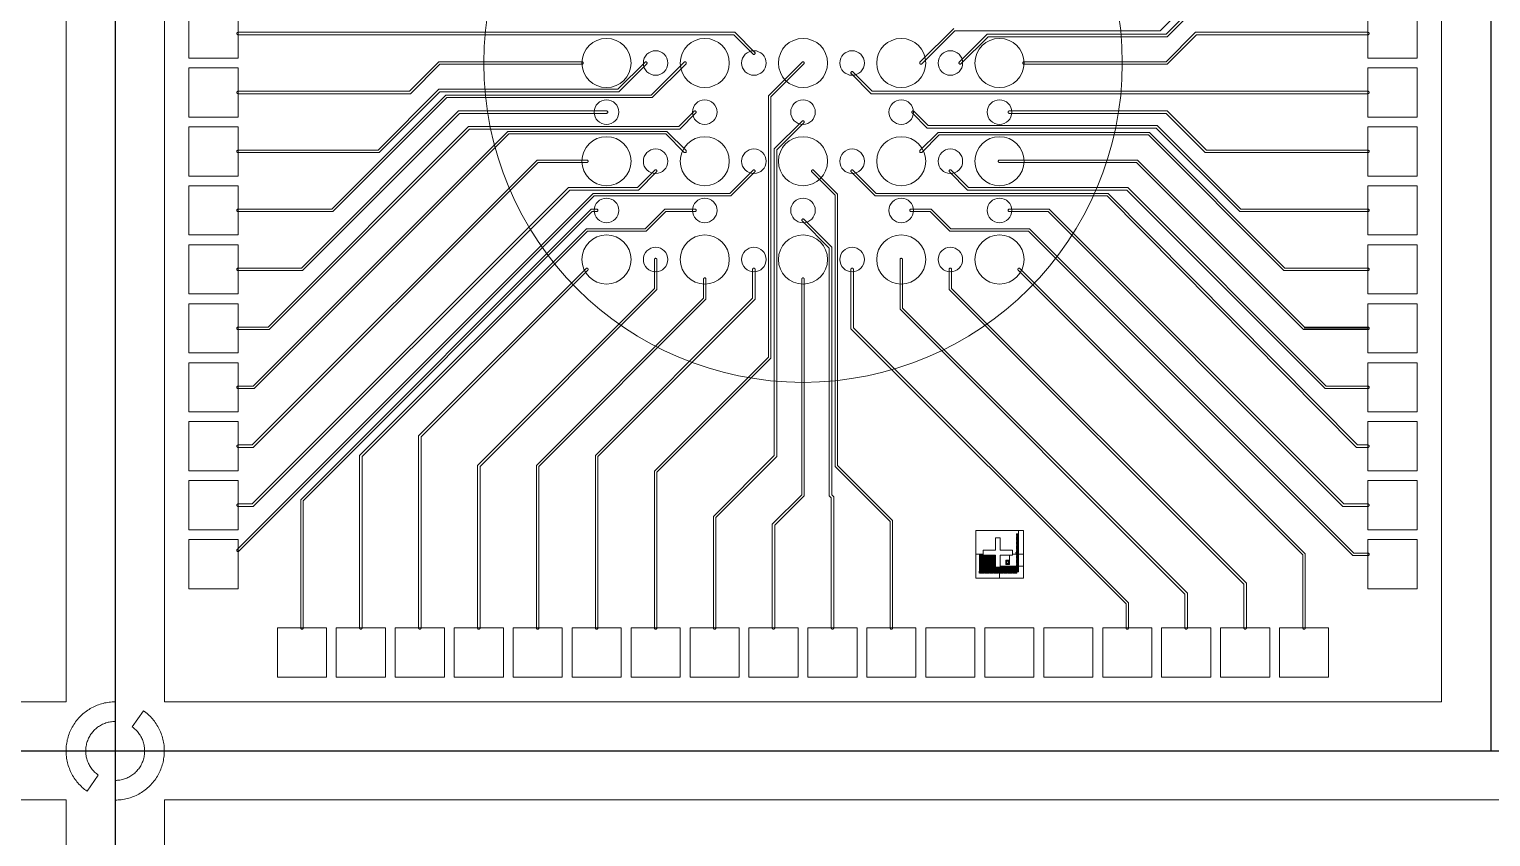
# Model space of a CAD drawing. Extents: x -17000 to 83000, y -71302 to 39000.
# Drawn here: x 43125 to 58000, y 10125 to 18344 of the extents above; entities that cross this region are included whole.
import ezdxf

# ---------------------------------------------------------------- set-up
doc = ezdxf.new("R2010")
doc.units = 0
doc.layers.get('0').update_dxf_attribs({"lineweight": 25, "true_color": 0xffffff})
for name, color, linetype, lineweight, true_color in [('Alighners', 3, 'Continuous', 5, 0x00ff00), ('Boundaries', 6, 'Continuous', 5, 0xff00ff), ('Central Electrodes', 5, 'Continuous', 5, 0x0000ff), ('Connectors', 4, 'Continuous', 5, 0x00ffff), ('Dicing', 1, 'Continuous', 25, 0xff0000)]:
    doc.layers.add(name, color=color, linetype=linetype, lineweight=lineweight, true_color=true_color)

# ---------------------------------------------------------------- blocks, each defined once
blk = doc.blocks.new('BIG_photolith_alignment1')
at = {"layer": 'Alighners'}
for points in [[(-225, -17.5), (-225, 225), (210, 225), (210, 190), (190, 190), (190, 185), (210, 185), (210, 180.5), (190, 180.5), (190, 175.5), (210, 175.5), (210, 171), (190, 171), (190, 166), (210, 166), (210, 161.5), (190, 161.5), (190, 156.5), (210, 156.5), (210, 152), (190, 152), (190, 147), (210, 147), (210, 142.5), (190, 142.5), (190, 137.5), (210, 137.5), (210, 133), (190, 133), (190, 128), (210, 128), (210, 123.5), (190, 123.5), (190, 118.5), (210, 118.5), (210, 114), (190, 114), (190, 109), (210, 109), (210, 104.5), (190, 104.5), (190, 99.5), (210, 99.5), (210, 95), (190, 95), (190, 90), (210, 90), (210, 85.5), (190, 85.5), (190, 80.5), (210, 80.5), (210, 76), (190, 76), (190, 71), (210, 71), (210, 66.5), (190, 66.5), (190, 61.5), (210, 61.5), (210, 57), (190, 57), (190, 52), (210, 52), (210, 47.5), (190, 47.5), (190, 42.5), (210, 42.5), (210, 38), (190, 38), (190, 33), (210, 33), (210, 28.5), (190, 28.5), (190, 23.5), (210, 23.5), (210, 19), (190, 19), (190, 14), (210, 14), (210, 9.5), (190, 9.5), (190, 4.5), (210, 4.5), (210, 0), (185, 0), (185, -5), (210, -5), (210, -9.5), (190, -9.5), (190, -14.5), (210, -14.5), (210, 225), (260, 225), (260, -17.5), (150, -17.5), (150, 25), (25, 25), (25, 150), (-25, 150), (-25, 25), (-150, 25), (-150, -17.5)], [(-225, -260), (-225, -17.5), (-185, -17.5), (-185, -190), (-190, -190), (-190, -210), (-185, -210), (-185, -17.5), (-175.5, -17.5), (-175.5, -190), (-180.5, -190), (-180.5, -210), (-175.5, -210), (-175.5, -17.5), (-166, -17.5), (-166, -190), (-171, -190), (-171, -210), (-166, -210), (-166, -17.5), (-156.5, -17.5), (-156.5, -190), (-161.5, -190), (-161.5, -210), (-156.5, -210), (-156.5, -17.5), (-150, -17.5), (-150, -25), (-147, -25), (-147, -190), (-152, -190), (-152, -210), (-147, -210), (-147, -25), (-137.5, -25), (-137.5, -190), (-142.5, -190), (-142.5, -210), (-137.5, -210), (-137.5, -25), (-128, -25), (-128, -190), (-133, -190), (-133, -210), (-128, -210), (-128, -25), (-118.5, -25), (-118.5, -190), (-123.5, -190), (-123.5, -210), (-118.5, -210), (-118.5, -25), (-109, -25), (-109, -190), (-114, -190), (-114, -210), (-109, -210), (-109, -25), (-99.5, -25), (-99.5, -190), (-104.5, -190), (-104.5, -210), (-99.5, -210), (-99.5, -25), (-90, -25), (-90, -190), (-95, -190), (-95, -210), (-90, -210), (-90, -25), (-80.5, -25), (-80.5, -190), (-85.5, -190), (-85.5, -210), (-80.5, -210), (-80.5, -25), (-71, -25), (-71, -190), (-76, -190), (-76, -210), (-71, -210), (-71, -25), (-61.5, -25), (-61.5, -190), (-66.5, -190), (-66.5, -210), (-61.5, -210), (-61.5, -25), (-52, -25), (-52, -190), (-57, -190), (-57, -210), (-52, -210), (-52, -25), (-42.5, -25), (-42.5, -190), (-47.5, -190), (-47.5, -210), (-42.5, -210), (-42.5, -25), (-33, -25), (-33, -190), (-38, -190), (-38, -210), (-33, -210), (-33, -25), (-25, -25), (-25, -150), (-23.5, -150), (-23.5, -190), (-28.5, -190), (-28.5, -210), (-23.5, -210), (-23.5, -150), (-14, -150), (-14, -190), (-19, -190), (-19, -210), (-14, -210), (-14, -150), (-4.5, -150), (-4.5, -190), (-9.5, -190), (-9.5, -210), (-4.5, -210), (-4.5, -150), (5, -150), (5, -185), (0, -185), (0, -210), (5, -210), (5, -150), (14.5, -150), (14.5, -190), (9.5, -190), (9.5, -210), (14.5, -210), (14.5, -150), (17.5, -150), (17.5, -260)], [(17.5, -260), (17.5, -150), (24, -150), (24, -190), (19, -190), (19, -210), (24, -210), (24, -150), (25, -150), (25, -138.75), (33.5, -138.75), (33.5, -190), (28.5, -190), (28.5, -210), (33.5, -210), (33.5, -138.75), (43, -138.75), (43, -190), (38, -190), (38, -210), (43, -210), (43, -138.75), (52.5, -138.75), (52.5, -190), (47.5, -190), (47.5, -210), (52.5, -210), (52.5, -138.75), (62, -138.75), (62, -190), (57, -190), (57, -210), (62, -210), (62, -138.75), (71.5, -138.75), (71.5, -190), (66.5, -190), (66.5, -210), (71.5, -210), (71.5, -138.75), (81, -138.75), (81, -190), (76, -190), (76, -210), (81, -210), (81, -138.75), (90.5, -138.75), (90.5, -190), (85.5, -190), (85.5, -210), (90.5, -210), (90.5, -138.75), (100, -138.75), (100, -190), (95, -190), (95, -210), (100, -210), (100, -138.75), (109.5, -138.75), (109.5, -190), (104.5, -190), (104.5, -210), (109.5, -210), (109.5, -138.75), (119, -138.75), (119, -190), (114, -190), (114, -210), (119, -210), (119, -138.75), (128.5, -138.75), (128.5, -190), (123.5, -190), (123.5, -210), (128.5, -210), (128.5, -138.75), (138, -138.75), (138, -190), (133, -190), (133, -210), (138, -210), (138, -138.75), (147.5, -138.75), (147.5, -190), (142.5, -190), (142.5, -210), (147.5, -210), (147.5, -138.75), (157, -138.75), (157, -190), (152, -190), (152, -210), (157, -210), (157, -138.75), (166.5, -138.75), (166.5, -190), (161.5, -190), (161.5, -210), (166.5, -210), (166.5, -138.75), (176, -138.75), (176, -190), (171, -190), (171, -210), (176, -210), (176, -138.75), (185.5, -138.75), (185.5, -190), (180.5, -190), (180.5, -210), (185.5, -210), (185.5, -138.75), (210, -138.75), (210, -142.5), (190, -142.5), (190, -147.5), (210, -147.5), (210, -152), (190, -152), (190, -157), (210, -157), (210, -161.5), (190, -161.5), (190, -166.5), (210, -166.5), (210, -171), (190, -171), (190, -176), (210, -176), (210, -180.5), (190, -180.5), (190, -185.5), (210, -185.5), (210, -190), (190, -190), (190, -210), (195, -210), (195, -195), (210, -195), (210, -138.75), (260, -138.75), (260, -260)], [(25, -138.75), (25, -25), (117.5, -25), (117.5, -77.5), (82.5, -77.5), (82.5, -122.5), (117.5, -122.5), (117.5, -25), (150, -25), (150, -17.5), (210, -17.5), (210, -19), (190, -19), (190, -24), (210, -24), (210, -28.5), (190, -28.5), (190, -33.5), (210, -33.5), (210, -38), (190, -38), (190, -43), (210, -43), (210, -47.5), (190, -47.5), (190, -52.5), (210, -52.5), (210, -57), (190, -57), (190, -62), (210, -62), (210, -66.5), (190, -66.5), (190, -71.5), (210, -71.5), (210, -76), (190, -76), (190, -81), (210, -81), (210, -85.5), (190, -85.5), (190, -90.5), (210, -90.5), (210, -95), (190, -95), (190, -100), (210, -100), (210, -104.5), (190, -104.5), (190, -109.5), (210, -109.5), (210, -114), (190, -114), (190, -119), (210, -119), (210, -123.5), (190, -123.5), (190, -128.5), (210, -128.5), (210, -133), (190, -133), (190, -138), (210, -138), (210, -17.5), (260, -17.5), (260, -138.75)], [(92.5, -117.5), (92.5, -110), (95, -112.5), (105, -112.5), (107.5, -110), (107.5, -90), (105, -87.5), (95, -87.5), (92.5, -90), (92.5, -117.5), (87.5, -112.5), (87.5, -87.5), (92.5, -82.5), (107.5, -82.5), (112.5, -87.5), (112.5, -112.5), (107.5, -117.5)]]:
    blk.add_lwpolyline(points, close=True, dxfattribs=at)
blk = doc.blocks.new('Half_moon_alignment1')
at = {"layer": 'Alighners'}
for points in [[(-286.79, -409.58), (-299.5, -400.5), (-311.75, -391), (-324, -381), (-335.75, -370.75), (-347, -360), (-358, -349), (-368.75, -337.5), (-379.25, -326), (-389.25, -314), (-398.75, -301.5), (-408, -289), (-417, -276), (-425.25, -263), (-433.25, -249.5), (-441, -236), (-448, -222), (-454.75, -208), (-461, -193.5), (-466.75, -179), (-472.25, -164.5), (-477.25, -149.5), (-481.5, -134.5), (-485.5, -119.5), (-489, -104.25), (-492, -89), (-494.5, -73.5), (-496.75, -58), (-498.25, -42.5), (-499.25, -27), (-500, -11.25), (-500, 4.25), (-499.75, 20), (-498.75, 35.5), (-497.5, 51), (-495.5, 66.5), (-493.25, 82), (-490.5, 97.5), (-487.25, 112.75), (-483.5, 127.75), (-479.25, 143), (-474.5, 157.75), (-469.25, 172.5), (-463.75, 187), (-457.75, 201.5), (-451, 215.75), (-444.25, 229.75), (-436.75, 243.5), (-429, 257), (-420.75, 270.25), (-412, 283.25), (-403, 296), (-393.5, 308.5), (-383.75, 320.5), (-373.5, 332.5), (-363, 344), (-352, 355), (-340.75, 366), (-329.25, 376.5), (-317.25, 386.5), (-305, 396.25), (-292.5, 405.5), (-279.75, 414.5), (-266.5, 423), (-253.25, 431.25), (-239.75, 438.75), (-225.75, 446), (-211.75, 453), (-197.5, 459.25), (-183, 465.25), (-168.5, 470.75), (-153.75, 475.75), (-138.75, 480.5), (-123.75, 484.5), (-108.5, 488), (-93.25, 491.25), (-77.75, 494), (-62.25, 496.25), (-46.75, 497.75), (-31.25, 499), (-15.5, 499.75), (0, 500), (0, 300), (-12, 299.75), (-24, 299), (-36, 297.75), (-48, 296.25), (-59.75, 294), (-71.5, 291.25), (-83.25, 288.25), (-94.75, 284.75), (-106.25, 280.75), (-117.25, 276.25), (-128.25, 271.25), (-139, 265.75), (-149.75, 260), (-160, 253.75), (-170, 247.25), (-179.75, 240.25), (-189.25, 232.75), (-198.5, 225), (-207.5, 216.75), (-216, 208.25), (-224.25, 199.5), (-232, 190.25), (-239.5, 180.75), (-246.5, 171), (-253.25, 161), (-259.5, 150.75), (-265.25, 140.25), (-270.75, 129.5), (-275.75, 118.5), (-280.25, 107.25), (-284.25, 96), (-288, 84.5), (-291, 72.75), (-293.75, 61), (-296, 49.25), (-297.75, 37.25), (-299, 25.25), (-299.75, 13.25), (-300, 1.25), (-299.75, -10.75), (-299.25, -22.75), (-298, -34.75), (-296.25, -46.75), (-294.25, -58.75), (-291.75, -70.5), (-288.5, -82), (-285, -93.5), (-281, -105), (-276.75, -116.25), (-271.75, -127.25), (-266.5, -138), (-260.75, -148.5), (-254.5, -159), (-248, -169), (-241, -178.75), (-233.5, -188.25), (-225.75, -197.5), (-217.75, -206.5), (-209.25, -215), (-200.5, -223.25), (-191.25, -231.25), (-181.75, -238.75), (-172.07, -245.75)], [(0, -500), (0, -300), (12, -299.75), (24, -299), (36, -297.75), (48, -296.25), (59.75, -294), (71.5, -291.25), (83.25, -288.25), (94.75, -284.75), (106.25, -280.75), (117.25, -276.25), (128.25, -271.25), (139, -265.75), (149.75, -260), (160, -253.75), (170, -247.25), (179.75, -240.25), (189.25, -232.75), (198.5, -225), (207.5, -216.75), (216, -208.25), (224.25, -199.5), (232, -190.25), (239.5, -180.75), (246.5, -171), (253.25, -161), (259.5, -150.75), (265.25, -140.25), (270.75, -129.5), (275.75, -118.5), (280.25, -107.25), (284.25, -96), (288, -84.5), (291, -72.75), (293.75, -61), (296, -49.25), (297.75, -37.25), (299, -25.25), (299.75, -13.25), (300, -1.25), (299.75, 10.75), (299.25, 22.75), (298, 34.75), (296.25, 46.75), (294.25, 58.75), (291.75, 70.5), (288.5, 82), (285, 93.5), (281, 105), (276.75, 116.25), (271.75, 127.25), (266.5, 138), (260.75, 148.5), (254.5, 159), (248, 169), (241, 178.75), (233.5, 188.25), (225.75, 197.5), (217.75, 206.5), (209.25, 215), (200.5, 223.25), (191.25, 231.25), (181.75, 238.75), (172.07, 245.75), (286.79, 409.58), (299.5, 400.5), (311.75, 391), (324, 381), (335.75, 370.75), (347, 360), (358, 349), (368.75, 337.5), (379.25, 326), (389.25, 314), (398.75, 301.5), (408, 289), (417, 276), (425.25, 263), (433.25, 249.5), (441, 236), (448, 222), (454.75, 208), (461, 193.5), (466.75, 179), (472.25, 164.5), (477.25, 149.5), (481.5, 134.5), (485.5, 119.5), (489, 104.25), (492, 89), (494.5, 73.5), (496.75, 58), (498.25, 42.5), (499.25, 27), (500, 11.25), (500, -4.25), (499.75, -20), (498.75, -35.5), (497.5, -51), (495.5, -66.5), (493.25, -82), (490.5, -97.5), (487.25, -112.75), (483.5, -127.75), (479.25, -143), (474.5, -157.75), (469.25, -172.5), (463.75, -187), (457.75, -201.5), (451, -215.75), (444.25, -229.75), (436.75, -243.5), (429, -257), (420.75, -270.25), (412, -283.25), (403, -296), (393.5, -308.5), (383.75, -320.5), (373.5, -332.5), (363, -344), (352, -355), (340.75, -366), (329.25, -376.5), (317.25, -386.5), (305, -396.25), (292.5, -405.5), (279.75, -414.5), (266.5, -423), (253.25, -431.25), (239.75, -438.75), (225.75, -446), (211.75, -453), (197.5, -459.25), (183, -465.25), (168.5, -470.75), (153.75, -475.75), (138.75, -480.5), (123.75, -484.5), (108.5, -488), (93.25, -491.25), (77.75, -494), (62.25, -496.25), (46.75, -497.75), (31.25, -499), (15.5, -499.75)]]:
    blk.add_lwpolyline(points, close=True, dxfattribs=at)

msp = doc.modelspace()

# ---------------------------------------------------------------- linework, layer by layer
at = {"layer": 'Boundaries'}
for points in [[(43500, 11500), (43500, 32500)], [(44500, 24500), (44500, 11500)], [(57500, 11500), (57500, 24500)], [(22500, 11500), (43500, 11500)], [(44500, 11500), (57500, 11500)], [(43500, 10500), (22500, 10500)], [(43500, -10500), (43500, 10500)], [(65500, 10500), (44500, 10500)], [(44500, 10500), (44500, -10500)]]:
    msp.add_lwpolyline(points, dxfattribs=at)
for centre, radius in [((33000, -11000), 50000), ((33000, -11000), 47500), ((51000, 18000), 3250)]:
    msp.add_circle(centre, radius, dxfattribs=at)
at = {"layer": 'Central Electrodes'}
for points in [[(44750, 18050), (44750, 18550), (45250, 18550), (45250, 18050)], [(56750, 18050), (56750, 18550), (57250, 18550), (57250, 18050)], [(44750, 17450), (44750, 17950), (45250, 17950), (45250, 17450)], [(56750, 17450), (56750, 17950), (57250, 17950), (57250, 17450)], [(44750, 16850), (44750, 17350), (45250, 17350), (45250, 16850)], [(56750, 16850), (56750, 17350), (57250, 17350), (57250, 16850)], [(44750, 16250), (44750, 16750), (45250, 16750), (45250, 16250)], [(56750, 16250), (56750, 16750), (57250, 16750), (57250, 16250)], [(44750, 15650), (44750, 16150), (45250, 16150), (45250, 15650)], [(56750, 15650), (56750, 16150), (57250, 16150), (57250, 15650)], [(44750, 15050), (44750, 15550), (45250, 15550), (45250, 15050)], [(56750, 15050), (56750, 15550), (57250, 15550), (57250, 15050)], [(44750, 14450), (44750, 14950), (45250, 14950), (45250, 14450)], [(56750, 14450), (56750, 14950), (57250, 14950), (57250, 14450)], [(44750, 13850), (44750, 14350), (45250, 14350), (45250, 13850)], [(56750, 13850), (56750, 14350), (57250, 14350), (57250, 13850)], [(44750, 13250), (44750, 13750), (45250, 13750), (45250, 13250)], [(56750, 13250), (56750, 13750), (57250, 13750), (57250, 13250)], [(44750, 12650), (44750, 13150), (45250, 13150), (45250, 12650)], [(56750, 12650), (56750, 13150), (57250, 13150), (57250, 12650)], [(45650, 11750), (45650, 12250), (46150, 12250), (46150, 11750)], [(46250, 11750), (46250, 12250), (46750, 12250), (46750, 11750)], [(46850, 11750), (46850, 12250), (47350, 12250), (47350, 11750)], [(47450, 11750), (47450, 12250), (47950, 12250), (47950, 11750)], [(48050, 11750), (48050, 12250), (48550, 12250), (48550, 11750)], [(48650, 11750), (48650, 12250), (49150, 12250), (49150, 11750)], [(49250, 11750), (49250, 12250), (49750, 12250), (49750, 11750)], [(49850, 11750), (49850, 12250), (50350, 12250), (50350, 11750)], [(50450, 11750), (50450, 12250), (50950, 12250), (50950, 11750)], [(51050, 11750), (51050, 12250), (51550, 12250), (51550, 11750)], [(51650, 11750), (51650, 12250), (52150, 12250), (52150, 11750)], [(52250, 11750), (52250, 12250), (52750, 12250), (52750, 11750)], [(52850, 11750), (52850, 12250), (53350, 12250), (53350, 11750)], [(53450, 11750), (53450, 12250), (53950, 12250), (53950, 11750)], [(54050, 11750), (54050, 12250), (54550, 12250), (54550, 11750)], [(54650, 11750), (54650, 12250), (55150, 12250), (55150, 11750)], [(55250, 11750), (55250, 12250), (55750, 12250), (55750, 11750)], [(55850, 11750), (55850, 12250), (56350, 12250), (56350, 11750)]]:
    msp.add_lwpolyline(points, close=True, dxfattribs=at)
for centre, radius in [((49000, 18000), 250), ((50000, 18000), 250), ((51000, 18000), 250), ((52000, 18000), 250), ((53000, 18000), 250), ((49500, 18000), 125), ((50500, 18000), 125), ((51500, 18000), 125), ((52500, 18000), 125), ((49000, 17500), 125), ((50000, 17500), 125), ((51000, 17500), 125), ((52000, 17500), 125), ((53000, 17500), 125), ((49000, 17000), 250), ((49500, 17000), 125), ((50000, 17000), 250), ((50500, 17000), 125), ((51000, 17000), 250), ((51500, 17000), 125), ((52000, 17000), 250), ((52500, 17000), 125), ((53000, 17000), 250), ((49000, 16500), 125), ((50000, 16500), 125), ((51000, 16500), 125), ((52000, 16500), 125), ((53000, 16500), 125), ((49000, 16000), 250), ((50000, 16000), 250), ((51000, 16000), 250), ((52000, 16000), 250), ((53000, 16000), 250), ((49500, 16000), 125), ((50500, 16000), 125), ((51500, 16000), 125), ((52500, 16000), 125)]:
    msp.add_circle(centre, radius, dxfattribs=at)
at = {"layer": 'Connectors'}
for points in [[(55795.178, 19487.5), (54635.178, 18327.5), (52545.178, 18327.5), (52207.968, 17990.29), (52205.921, 17988.922), (52203.646, 17987.98), (52201.231, 17987.5), (52198.769, 17987.5), (52196.354, 17987.98), (52194.079, 17988.923), (52192.032, 17990.291), (52190.291, 17992.032), (52188.923, 17994.079), (52187.98, 17996.354), (52187.5, 17998.769), (52187.5, 18001.231), (52187.98, 18003.646), (52188.922, 18005.921), (52190.29, 18007.968), (52534.822, 18352.5)], [(55325.178, 18887.5), (54705.178, 18267.5), (52885.178, 18267.5), (52607.968, 17990.29), (52605.921, 17988.922), (52603.646, 17987.98), (52601.231, 17987.5), (52598.769, 17987.5), (52596.354, 17987.98), (52594.079, 17988.923), (52592.032, 17990.291), (52590.291, 17992.032), (52588.923, 17994.079), (52587.98, 17996.354), (52587.5, 17998.769), (52587.5, 18001.231), (52587.98, 18003.646), (52588.922, 18005.921), (52590.29, 18007.968), (52874.822, 18292.5), (54694.822, 18292.5), (55314.822, 18912.5)], [(56100, 15300), (56750, 15300)]]:
    msp.add_lwpolyline(points, dxfattribs=at)
for points in [[(50498.769, 18087.5), (50496.354, 18087.98), (50494.079, 18088.922), (50492.032, 18090.29), (50294.822, 18287.5), (45248.769, 18287.5), (45246.354, 18287.98), (45244.079, 18288.923), (45242.032, 18290.291), (45240.291, 18292.032), (45238.923, 18294.079), (45237.98, 18296.354), (45237.5, 18298.769), (45237.5, 18301.231), (45237.98, 18303.646), (45238.923, 18305.921), (45240.291, 18307.968), (45242.032, 18309.709), (45244.079, 18311.077), (45246.354, 18312.02), (45248.769, 18312.5), (50305.178, 18312.5), (50509.71, 18107.968), (50511.078, 18105.921), (50512.02, 18103.646), (50512.5, 18101.231), (50512.5, 18098.769), (50512.02, 18096.354), (50511.077, 18094.079), (50509.709, 18092.032), (50507.968, 18090.291), (50505.921, 18088.923), (50503.646, 18087.98), (50501.231, 18087.5)], [(53248.769, 17987.5), (53246.354, 17987.98), (53244.079, 17988.923), (53242.032, 17990.291), (53240.291, 17992.032), (53238.923, 17994.079), (53237.98, 17996.354), (53237.5, 17998.769), (53237.5, 18001.231), (53237.98, 18003.646), (53238.923, 18005.921), (53240.291, 18007.968), (53242.032, 18009.709), (53244.079, 18011.077), (53246.354, 18012.02), (53248.769, 18012.5), (54694.822, 18012.5), (54994.822, 18312.5), (56751.231, 18312.5), (56753.646, 18312.02), (56755.921, 18311.077), (56757.968, 18309.709), (56759.709, 18307.968), (56761.077, 18305.921), (56762.02, 18303.646), (56762.5, 18301.231), (56762.5, 18298.769), (56762.02, 18296.354), (56761.077, 18294.079), (56759.709, 18292.032), (56757.968, 18290.291), (56755.921, 18288.923), (56753.646, 18287.98), (56751.231, 18287.5), (55005.178, 18287.5), (54705.178, 17987.5)], [(45248.769, 17687.5), (45246.354, 17687.98), (45244.079, 17688.923), (45242.032, 17690.291), (45240.291, 17692.032), (45238.923, 17694.079), (45237.98, 17696.354), (45237.5, 17698.769), (45237.5, 17701.231), (45237.98, 17703.646), (45238.923, 17705.921), (45240.291, 17707.968), (45242.032, 17709.709), (45244.079, 17711.077), (45246.354, 17712.02), (45248.769, 17712.5), (46994.822, 17712.5), (47294.822, 18012.5), (48751.231, 18012.5), (48753.646, 18012.02), (48755.921, 18011.077), (48757.968, 18009.709), (48759.709, 18007.968), (48761.077, 18005.921), (48762.02, 18003.646), (48762.5, 18001.231), (48762.5, 17998.769), (48762.02, 17996.354), (48761.077, 17994.079), (48759.709, 17992.032), (48757.968, 17990.291), (48755.921, 17988.923), (48753.646, 17987.98), (48751.231, 17987.5), (47305.178, 17987.5), (47005.178, 17687.5)], [(45248.769, 17087.5), (45246.354, 17087.98), (45244.079, 17088.923), (45242.032, 17090.291), (45240.291, 17092.032), (45238.923, 17094.079), (45237.98, 17096.354), (45237.5, 17098.769), (45237.5, 17101.231), (45237.98, 17103.646), (45238.923, 17105.921), (45240.291, 17107.968), (45242.032, 17109.709), (45244.079, 17111.077), (45246.354, 17112.02), (45248.769, 17112.5), (46674.822, 17112.5), (47294.822, 17732.5), (49114.822, 17732.5), (49392.032, 18009.71), (49394.079, 18011.078), (49396.354, 18012.02), (49398.769, 18012.5), (49401.231, 18012.5), (49403.646, 18012.02), (49405.921, 18011.077), (49407.968, 18009.709), (49409.709, 18007.968), (49411.077, 18005.921), (49412.02, 18003.646), (49412.5, 18001.231), (49412.5, 17998.769), (49412.02, 17996.354), (49411.078, 17994.079), (49409.71, 17992.032), (49125.178, 17707.5), (47305.178, 17707.5), (46685.178, 17087.5)], [(45248.769, 16487.5), (45246.354, 16487.98), (45244.079, 16488.923), (45242.032, 16490.291), (45240.291, 16492.032), (45238.923, 16494.079), (45237.98, 16496.354), (45237.5, 16498.769), (45237.5, 16501.231), (45237.98, 16503.646), (45238.923, 16505.921), (45240.291, 16507.968), (45242.032, 16509.709), (45244.079, 16511.077), (45246.354, 16512.02), (45248.769, 16512.5), (46204.822, 16512.5), (47364.822, 17672.5), (49454.822, 17672.5), (49792.032, 18009.71), (49794.079, 18011.078), (49796.354, 18012.02), (49798.769, 18012.5), (49801.231, 18012.5), (49803.646, 18012.02), (49805.921, 18011.077), (49807.968, 18009.709), (49809.709, 18007.968), (49811.077, 18005.921), (49812.02, 18003.646), (49812.5, 18001.231), (49812.5, 17998.769), (49812.02, 17996.354), (49811.078, 17994.079), (49809.71, 17992.032), (49465.178, 17647.5), (47375.178, 17647.5), (46215.178, 16487.5)], [(49498.769, 12237.5), (49496.354, 12237.98), (49494.079, 12238.923), (49492.032, 12240.291), (49490.291, 12242.032), (49488.923, 12244.079), (49487.98, 12246.354), (49487.5, 12248.769), (49487.5, 13845.178), (50647.5, 15005.178), (50647.5, 17665.178), (50992.032, 18009.71), (50994.079, 18011.078), (50996.354, 18012.02), (50998.769, 18012.5), (51001.231, 18012.5), (51003.646, 18012.02), (51005.921, 18011.077), (51007.968, 18009.709), (51009.709, 18007.968), (51011.077, 18005.921), (51012.02, 18003.646), (51012.5, 18001.231), (51012.5, 17998.769), (51012.02, 17996.354), (51011.078, 17994.079), (51009.71, 17992.032), (50672.5, 17654.822), (50672.5, 14994.822), (49512.5, 13834.822), (49512.5, 12248.769), (49512.02, 12246.354), (49511.077, 12244.079), (49509.709, 12242.032), (49507.968, 12240.291), (49505.921, 12238.923), (49503.646, 12237.98), (49501.231, 12237.5)], [(51694.822, 17687.5), (51490.29, 17892.032), (51488.922, 17894.079), (51487.98, 17896.354), (51487.5, 17898.769), (51487.5, 17901.231), (51487.98, 17903.646), (51488.923, 17905.921), (51490.291, 17907.968), (51492.032, 17909.709), (51494.079, 17911.077), (51496.354, 17912.02), (51498.769, 17912.5), (51501.231, 17912.5), (51503.646, 17912.02), (51505.921, 17911.078), (51507.968, 17909.71), (51705.178, 17712.5), (56751.231, 17712.5), (56753.646, 17712.02), (56755.921, 17711.077), (56757.968, 17709.709), (56759.709, 17707.968), (56761.077, 17705.921), (56762.02, 17703.646), (56762.5, 17701.231), (56762.5, 17698.769), (56762.02, 17696.354), (56761.077, 17694.079), (56759.709, 17692.032), (56757.968, 17690.291), (56755.921, 17688.923), (56753.646, 17687.98), (56751.231, 17687.5)], [(45248.769, 15287.5), (45246.354, 15287.98), (45244.079, 15288.923), (45242.032, 15290.291), (45240.291, 15292.032), (45238.923, 15294.079), (45237.98, 15296.354), (45237.5, 15298.769), (45237.5, 15301.231), (45237.98, 15303.646), (45238.923, 15305.921), (45240.291, 15307.968), (45242.032, 15309.709), (45244.079, 15311.077), (45246.354, 15312.02), (45248.769, 15312.5), (45554.822, 15312.5), (47594.822, 17352.5), (49734.822, 17352.5), (49892.032, 17509.71), (49894.079, 17511.078), (49896.354, 17512.02), (49898.769, 17512.5), (49901.231, 17512.5), (49903.646, 17512.02), (49905.921, 17511.077), (49907.968, 17509.709), (49909.709, 17507.968), (49911.077, 17505.921), (49912.02, 17503.646), (49912.5, 17501.231), (49912.5, 17498.769), (49912.02, 17496.354), (49911.078, 17494.079), (49909.71, 17492.032), (49745.178, 17327.5), (47605.178, 17327.5), (45565.178, 15287.5)], [(45248.769, 15887.5), (45246.354, 15887.98), (45244.079, 15888.923), (45242.032, 15890.291), (45240.291, 15892.032), (45238.923, 15894.079), (45237.98, 15896.354), (45237.5, 15898.769), (45237.5, 15901.231), (45237.98, 15903.646), (45238.923, 15905.921), (45240.291, 15907.968), (45242.032, 15909.709), (45244.079, 15911.077), (45246.354, 15912.02), (45248.769, 15912.5), (45894.822, 15912.5), (47494.822, 17512.5), (49001.231, 17512.5), (49003.646, 17512.02), (49005.921, 17511.077), (49007.968, 17509.709), (49009.709, 17507.968), (49011.077, 17505.921), (49012.02, 17503.646), (49012.5, 17501.231), (49012.5, 17498.769), (49012.02, 17496.354), (49011.077, 17494.079), (49009.709, 17492.032), (49007.968, 17490.291), (49005.921, 17488.923), (49003.646, 17487.98), (49001.231, 17487.5), (47505.178, 17487.5), (45905.178, 15887.5)], [(50098.769, 12237.5), (50096.354, 12237.98), (50094.079, 12238.923), (50092.032, 12240.291), (50090.291, 12242.032), (50088.923, 12244.079), (50087.98, 12246.354), (50087.5, 12248.769), (50087.5, 13385.178), (50707.5, 14005.178), (50707.5, 17125.178), (50992.032, 17409.71), (50994.079, 17411.078), (50996.354, 17412.02), (50998.769, 17412.5), (51001.231, 17412.5), (51003.646, 17412.02), (51005.921, 17411.077), (51007.968, 17409.709), (51009.709, 17407.968), (51011.077, 17405.921), (51012.02, 17403.646), (51012.5, 17401.231), (51012.5, 17398.769), (51012.02, 17396.354), (51011.078, 17394.079), (51009.71, 17392.032), (50732.5, 17114.822), (50732.5, 13994.822), (50112.5, 13374.822), (50112.5, 12248.769), (50112.02, 12246.354), (50111.077, 12244.079), (50109.709, 12242.032), (50107.968, 12240.291), (50105.921, 12238.923), (50103.646, 12237.98), (50101.231, 12237.5)], [(55444.822, 16487.5), (54594.822, 17337.5), (52264.822, 17337.5), (52110.29, 17492.032), (52108.922, 17494.079), (52107.98, 17496.354), (52107.5, 17498.769), (52107.5, 17501.231), (52107.98, 17503.646), (52108.923, 17505.921), (52110.291, 17507.968), (52112.032, 17509.709), (52114.079, 17511.077), (52116.354, 17512.02), (52118.769, 17512.5), (52121.231, 17512.5), (52123.646, 17512.02), (52125.921, 17511.078), (52127.968, 17509.71), (52275.178, 17362.5), (54605.178, 17362.5), (55455.178, 16512.5), (56751.231, 16512.5), (56753.646, 16512.02), (56755.921, 16511.077), (56757.968, 16509.709), (56759.709, 16507.968), (56761.077, 16505.921), (56762.02, 16503.646), (56762.5, 16501.231), (56762.5, 16498.769), (56762.02, 16496.354), (56761.077, 16494.079), (56759.709, 16492.032), (56757.968, 16490.291), (56755.921, 16488.923), (56753.646, 16487.98), (56751.231, 16487.5)], [(55094.822, 17087.5), (54694.822, 17487.5), (53098.769, 17487.5), (53096.354, 17487.98), (53094.079, 17488.923), (53092.032, 17490.291), (53090.291, 17492.032), (53088.923, 17494.079), (53087.98, 17496.354), (53087.5, 17498.769), (53087.5, 17501.231), (53087.98, 17503.646), (53088.923, 17505.921), (53090.291, 17507.968), (53092.032, 17509.709), (53094.079, 17511.077), (53096.354, 17512.02), (53098.769, 17512.5), (54705.178, 17512.5), (55105.178, 17112.5), (56751.231, 17112.5), (56753.646, 17112.02), (56755.921, 17111.077), (56757.968, 17109.709), (56759.709, 17107.968), (56761.077, 17105.921), (56762.02, 17103.646), (56762.5, 17101.231), (56762.5, 17098.769), (56762.02, 17096.354), (56761.077, 17094.079), (56759.709, 17092.032), (56757.968, 17090.291), (56755.921, 17088.923), (56753.646, 17087.98), (56751.231, 17087.5)], [(45248.769, 14687.5), (45246.354, 14687.98), (45244.079, 14688.923), (45242.032, 14690.291), (45240.291, 14692.032), (45238.923, 14694.079), (45237.98, 14696.354), (45237.5, 14698.769), (45237.5, 14701.231), (45237.98, 14703.646), (45238.923, 14705.921), (45240.291, 14707.968), (45242.032, 14709.709), (45244.079, 14711.077), (45246.354, 14712.02), (45248.769, 14712.5), (45404.822, 14712.5), (47994.822, 17302.5), (49615.178, 17302.5), (49809.71, 17107.968), (49811.078, 17105.921), (49812.02, 17103.646), (49812.5, 17101.231), (49812.5, 17098.769), (49812.02, 17096.354), (49811.077, 17094.079), (49809.709, 17092.032), (49807.968, 17090.291), (49805.921, 17088.923), (49803.646, 17087.98), (49801.231, 17087.5), (49798.769, 17087.5), (49796.354, 17087.98), (49794.079, 17088.922), (49792.032, 17090.29), (49604.822, 17277.5), (48005.178, 17277.5), (45415.178, 14687.5)], [(55894.822, 15887.5), (54514.822, 17267.5), (52385.178, 17267.5), (52207.968, 17090.29), (52205.921, 17088.922), (52203.646, 17087.98), (52201.231, 17087.5), (52198.769, 17087.5), (52196.354, 17087.98), (52194.079, 17088.923), (52192.032, 17090.291), (52190.291, 17092.032), (52188.923, 17094.079), (52187.98, 17096.354), (52187.5, 17098.769), (52187.5, 17101.231), (52187.98, 17103.646), (52188.922, 17105.921), (52190.29, 17107.968), (52374.822, 17292.5), (54525.178, 17292.5), (55905.178, 15912.5), (56751.231, 15912.5), (56753.646, 15912.02), (56755.921, 15911.077), (56757.968, 15909.709), (56759.709, 15907.968), (56761.077, 15905.921), (56762.02, 15903.646), (56762.5, 15901.231), (56762.5, 15898.769), (56762.02, 15896.354), (56761.077, 15894.079), (56759.709, 15892.032), (56757.968, 15890.291), (56755.921, 15888.923), (56753.646, 15887.98), (56751.231, 15887.5)], [(45248.769, 14087.5), (45246.354, 14087.98), (45244.079, 14088.923), (45242.032, 14090.291), (45240.291, 14092.032), (45238.923, 14094.079), (45237.98, 14096.354), (45237.5, 14098.769), (45237.5, 14101.231), (45237.98, 14103.646), (45238.923, 14105.921), (45240.291, 14107.968), (45242.032, 14109.709), (45244.079, 14111.077), (45246.354, 14112.02), (45248.769, 14112.5), (45394.822, 14112.5), (48294.822, 17012.5), (48801.231, 17012.5), (48803.646, 17012.02), (48805.921, 17011.077), (48807.968, 17009.709), (48809.709, 17007.968), (48811.077, 17005.921), (48812.02, 17003.646), (48812.5, 17001.231), (48812.5, 16998.769), (48812.02, 16996.354), (48811.077, 16994.079), (48809.709, 16992.032), (48807.968, 16990.291), (48805.921, 16988.923), (48803.646, 16987.98), (48801.231, 16987.5), (48305.178, 16987.5), (45405.178, 14087.5)], [(56094.822, 15287.5), (54394.822, 16987.5), (52998.769, 16987.5), (52996.354, 16987.98), (52994.079, 16988.923), (52992.032, 16990.291), (52990.291, 16992.032), (52988.923, 16994.079), (52987.98, 16996.354), (52987.5, 16998.769), (52987.5, 17001.231), (52987.98, 17003.646), (52988.923, 17005.921), (52990.291, 17007.968), (52992.032, 17009.709), (52994.079, 17011.077), (52996.354, 17012.02), (52998.769, 17012.5), (54405.178, 17012.5), (56105.178, 15312.5), (56751.231, 15312.5), (56753.646, 15312.02), (56755.921, 15311.077), (56757.968, 15309.709), (56759.709, 15307.968), (56761.077, 15305.921), (56762.02, 15303.646), (56762.5, 15301.231), (56762.5, 15298.769), (56762.02, 15296.354), (56761.077, 15294.079), (56759.709, 15292.032), (56757.968, 15290.291), (56755.921, 15288.923), (56753.646, 15287.98), (56751.231, 15287.5)], [(45248.769, 13027.5), (45246.354, 13027.98), (45244.079, 13028.923), (45242.032, 13030.291), (45240.291, 13032.032), (45238.923, 13034.079), (45237.98, 13036.354), (45237.5, 13038.769), (45237.5, 13041.231), (45237.98, 13043.646), (45238.922, 13045.921), (45240.29, 13047.968), (48864.822, 16672.5), (50254.822, 16672.5), (50492.032, 16909.71), (50494.079, 16911.078), (50496.354, 16912.02), (50498.769, 16912.5), (50501.231, 16912.5), (50503.646, 16912.02), (50505.921, 16911.077), (50507.968, 16909.709), (50509.709, 16907.968), (50511.077, 16905.921), (50512.02, 16903.646), (50512.5, 16901.231), (50512.5, 16898.769), (50512.02, 16896.354), (50511.078, 16894.079), (50509.71, 16892.032), (50265.178, 16647.5), (48875.178, 16647.5), (45257.968, 13030.29), (45255.921, 13028.922), (45253.646, 13027.98), (45251.231, 13027.5)], [(45248.769, 13487.5), (45246.354, 13487.98), (45244.079, 13488.923), (45242.032, 13490.291), (45240.291, 13492.032), (45238.923, 13494.079), (45237.98, 13496.354), (45237.5, 13498.769), (45237.5, 13501.231), (45237.98, 13503.646), (45238.923, 13505.921), (45240.291, 13507.968), (45242.032, 13509.709), (45244.079, 13511.077), (45246.354, 13512.02), (45248.769, 13512.5), (45394.822, 13512.5), (48614.822, 16732.5), (49314.822, 16732.5), (49492.032, 16909.71), (49494.079, 16911.078), (49496.354, 16912.02), (49498.769, 16912.5), (49501.231, 16912.5), (49503.646, 16912.02), (49505.921, 16911.077), (49507.968, 16909.709), (49509.709, 16907.968), (49511.077, 16905.921), (49512.02, 16903.646), (49512.5, 16901.231), (49512.5, 16898.769), (49512.02, 16896.354), (49511.078, 16894.079), (49509.71, 16892.032), (49325.178, 16707.5), (48625.178, 16707.5), (45405.178, 13487.5)], [(51898.769, 12237.5), (51896.354, 12237.98), (51894.079, 12238.923), (51892.032, 12240.291), (51890.291, 12242.032), (51888.923, 12244.079), (51887.98, 12246.354), (51887.5, 12248.769), (51887.5, 13334.822), (51327.5, 13894.822), (51327.5, 16654.822), (51090.29, 16892.032), (51088.922, 16894.079), (51087.98, 16896.354), (51087.5, 16898.769), (51087.5, 16901.231), (51087.98, 16903.646), (51088.923, 16905.921), (51090.291, 16907.968), (51092.032, 16909.709), (51094.079, 16911.077), (51096.354, 16912.02), (51098.769, 16912.5), (51101.231, 16912.5), (51103.646, 16912.02), (51105.921, 16911.078), (51107.968, 16909.71), (51352.5, 16665.178), (51352.5, 13905.178), (51912.5, 13345.178), (51912.5, 12248.769), (51912.02, 12246.354), (51911.077, 12244.079), (51909.709, 12242.032), (51907.968, 12240.291), (51905.921, 12238.923), (51903.646, 12237.98), (51901.231, 12237.5)], [(56634.794, 14087.5), (54094.794, 16647.5), (51734.822, 16647.5), (51490.29, 16892.032), (51488.922, 16894.079), (51487.98, 16896.354), (51487.5, 16898.769), (51487.5, 16901.231), (51487.98, 16903.646), (51488.923, 16905.921), (51490.291, 16907.968), (51492.032, 16909.709), (51494.079, 16911.077), (51496.354, 16912.02), (51498.769, 16912.5), (51501.231, 16912.5), (51503.646, 16912.02), (51505.921, 16911.078), (51507.968, 16909.71), (51745.178, 16672.5), (54105.206, 16672.5), (56645.206, 14112.5), (56751.231, 14112.5), (56753.646, 14112.02), (56755.921, 14111.077), (56757.968, 14109.709), (56759.709, 14107.968), (56761.077, 14105.921), (56762.02, 14103.646), (56762.5, 14101.231), (56762.5, 14098.769), (56762.02, 14096.354), (56761.077, 14094.079), (56759.709, 14092.032), (56757.968, 14090.291), (56755.921, 14088.923), (56753.646, 14087.98), (56751.231, 14087.5)], [(56314.822, 14687.5), (54294.822, 16707.5), (52674.822, 16707.5), (52490.29, 16892.032), (52488.922, 16894.079), (52487.98, 16896.354), (52487.5, 16898.769), (52487.5, 16901.231), (52487.98, 16903.646), (52488.923, 16905.921), (52490.291, 16907.968), (52492.032, 16909.709), (52494.079, 16911.077), (52496.354, 16912.02), (52498.769, 16912.5), (52501.231, 16912.5), (52503.646, 16912.02), (52505.921, 16911.078), (52507.968, 16909.71), (52685.178, 16732.5), (54305.178, 16732.5), (56325.178, 14712.5), (56751.231, 14712.5), (56753.646, 14712.02), (56755.921, 14711.077), (56757.968, 14709.709), (56759.709, 14707.968), (56761.077, 14705.921), (56762.02, 14703.646), (56762.5, 14701.231), (56762.5, 14698.769), (56762.02, 14696.354), (56761.077, 14694.079), (56759.709, 14692.032), (56757.968, 14690.291), (56755.921, 14688.923), (56753.646, 14687.98), (56751.231, 14687.5)], [(45898.769, 12237.5), (45896.354, 12237.98), (45894.079, 12238.923), (45892.032, 12240.291), (45890.291, 12242.032), (45888.923, 12244.079), (45887.98, 12246.354), (45887.5, 12248.769), (45887.5, 13555.178), (48844.822, 16512.5), (48901.231, 16512.5), (48903.646, 16512.02), (48905.921, 16511.077), (48907.968, 16509.709), (48909.709, 16507.968), (48911.077, 16505.921), (48912.02, 16503.646), (48912.5, 16501.231), (48912.5, 16498.769), (48912.02, 16496.354), (48911.077, 16494.079), (48909.709, 16492.032), (48907.968, 16490.291), (48905.921, 16488.923), (48903.646, 16487.98), (48901.231, 16487.5), (48855.178, 16487.5), (45912.5, 13544.822), (45912.5, 12248.769), (45912.02, 12246.354), (45911.077, 12244.079), (45909.709, 12242.032), (45907.968, 12240.291), (45905.921, 12238.923), (45903.646, 12237.98), (45901.231, 12237.5)], [(46498.769, 12237.5), (46496.354, 12237.98), (46494.079, 12238.923), (46492.032, 12240.291), (46490.291, 12242.032), (46488.923, 12244.079), (46487.98, 12246.354), (46487.5, 12248.769), (46487.5, 14005.178), (48794.822, 16312.5), (49394.822, 16312.5), (49594.822, 16512.5), (49901.231, 16512.5), (49903.646, 16512.02), (49905.921, 16511.077), (49907.968, 16509.709), (49909.709, 16507.968), (49911.077, 16505.921), (49912.02, 16503.646), (49912.5, 16501.231), (49912.5, 16498.769), (49912.02, 16496.354), (49911.077, 16494.079), (49909.709, 16492.032), (49907.968, 16490.291), (49905.921, 16488.923), (49903.646, 16487.98), (49901.231, 16487.5), (49605.178, 16487.5), (49405.178, 16287.5), (48805.178, 16287.5), (46512.5, 13994.822), (46512.5, 12248.769), (46512.02, 12246.354), (46511.077, 12244.079), (46509.709, 12242.032), (46507.968, 12240.291), (46505.921, 12238.923), (46503.646, 12237.98), (46501.231, 12237.5)], [(56594.822, 12987.5), (53294.822, 16287.5), (52494.822, 16287.5), (52294.822, 16487.5), (52098.769, 16487.5), (52096.354, 16487.98), (52094.079, 16488.923), (52092.032, 16490.291), (52090.291, 16492.032), (52088.923, 16494.079), (52087.98, 16496.354), (52087.5, 16498.769), (52087.5, 16501.231), (52087.98, 16503.646), (52088.923, 16505.921), (52090.291, 16507.968), (52092.032, 16509.709), (52094.079, 16511.077), (52096.354, 16512.02), (52098.769, 16512.5), (52305.178, 16512.5), (52505.178, 16312.5), (53305.178, 16312.5), (56605.178, 13012.5), (56751.231, 13012.5), (56753.646, 13012.02), (56755.921, 13011.077), (56757.968, 13009.709), (56759.709, 13007.968), (56761.077, 13005.921), (56762.02, 13003.646), (56762.5, 13001.231), (56762.5, 12998.769), (56762.02, 12996.354), (56761.077, 12994.079), (56759.709, 12992.032), (56757.968, 12990.291), (56755.921, 12988.923), (56753.646, 12987.98), (56751.231, 12987.5)], [(56494.822, 13487.5), (53494.822, 16487.5), (53098.769, 16487.5), (53096.354, 16487.98), (53094.079, 16488.923), (53092.032, 16490.291), (53090.291, 16492.032), (53088.923, 16494.079), (53087.98, 16496.354), (53087.5, 16498.769), (53087.5, 16501.231), (53087.98, 16503.646), (53088.923, 16505.921), (53090.291, 16507.968), (53092.032, 16509.709), (53094.079, 16511.077), (53096.354, 16512.02), (53098.769, 16512.5), (53505.178, 16512.5), (56505.178, 13512.5), (56751.231, 13512.5), (56753.646, 13512.02), (56755.921, 13511.077), (56757.968, 13509.709), (56759.709, 13507.968), (56761.077, 13505.921), (56762.02, 13503.646), (56762.5, 13501.231), (56762.5, 13498.769), (56762.02, 13496.354), (56761.077, 13494.079), (56759.709, 13492.032), (56757.968, 13490.291), (56755.921, 13488.923), (56753.646, 13487.98), (56751.231, 13487.5)], [(51298.769, 12237.5), (51296.354, 12237.98), (51294.079, 12238.923), (51292.032, 12240.291), (51290.291, 12242.032), (51288.923, 12244.079), (51287.98, 12246.354), (51287.5, 12248.769), (51287.5, 13574.822), (51267.5, 13594.822), (51267.5, 16114.822), (50990.29, 16392.032), (50988.922, 16394.079), (50987.98, 16396.354), (50987.5, 16398.769), (50987.5, 16401.231), (50987.98, 16403.646), (50988.923, 16405.921), (50990.291, 16407.968), (50992.032, 16409.709), (50994.079, 16411.077), (50996.354, 16412.02), (50998.769, 16412.5), (51001.231, 16412.5), (51003.646, 16412.02), (51005.921, 16411.078), (51007.968, 16409.71), (51292.5, 16125.178), (51292.5, 13605.178), (51312.5, 13585.178), (51312.5, 12248.769), (51312.02, 12246.354), (51311.077, 12244.079), (51309.709, 12242.032), (51307.968, 12240.291), (51305.921, 12238.923), (51303.646, 12237.98), (51301.231, 12237.5)], [(47698.769, 12237.5), (47696.354, 12237.98), (47694.079, 12238.923), (47692.032, 12240.291), (47690.291, 12242.032), (47688.923, 12244.079), (47687.98, 12246.354), (47687.5, 12248.769), (47687.5, 13905.178), (49487.5, 15705.178), (49487.5, 16001.231), (49487.98, 16003.646), (49488.923, 16005.921), (49490.291, 16007.968), (49492.032, 16009.709), (49494.079, 16011.077), (49496.354, 16012.02), (49498.769, 16012.5), (49501.231, 16012.5), (49503.646, 16012.02), (49505.921, 16011.077), (49507.968, 16009.709), (49509.709, 16007.968), (49511.077, 16005.921), (49512.02, 16003.646), (49512.5, 16001.231), (49512.5, 15694.822), (47712.5, 13894.822), (47712.5, 12248.769), (47712.02, 12246.354), (47711.077, 12244.079), (47709.709, 12242.032), (47707.968, 12240.291), (47705.921, 12238.923), (47703.646, 12237.98), (47701.231, 12237.5)], [(54898.769, 12237.5), (54896.354, 12237.98), (54894.079, 12238.923), (54892.032, 12240.291), (54890.291, 12242.032), (54888.923, 12244.079), (54887.98, 12246.354), (54887.5, 12248.769), (54887.5, 12594.822), (51987.5, 15494.822), (51987.5, 16001.231), (51987.98, 16003.646), (51988.923, 16005.921), (51990.291, 16007.968), (51992.032, 16009.709), (51994.079, 16011.077), (51996.354, 16012.02), (51998.769, 16012.5), (52001.231, 16012.5), (52003.646, 16012.02), (52005.921, 16011.077), (52007.968, 16009.709), (52009.709, 16007.968), (52011.077, 16005.921), (52012.02, 16003.646), (52012.5, 16001.231), (52012.5, 15505.178), (54912.5, 12605.178), (54912.5, 12248.769), (54912.02, 12246.354), (54911.077, 12244.079), (54909.709, 12242.032), (54907.968, 12240.291), (54905.921, 12238.923), (54903.646, 12237.98), (54901.231, 12237.5)], [(47098.769, 12237.5), (47096.354, 12237.98), (47094.079, 12238.923), (47092.032, 12240.291), (47090.291, 12242.032), (47088.923, 12244.079), (47087.98, 12246.354), (47087.5, 12248.769), (47087.5, 14205.178), (48792.032, 15909.71), (48794.079, 15911.078), (48796.354, 15912.02), (48798.769, 15912.5), (48801.231, 15912.5), (48803.646, 15912.02), (48805.921, 15911.077), (48807.968, 15909.709), (48809.709, 15907.968), (48811.077, 15905.921), (48812.02, 15903.646), (48812.5, 15901.231), (48812.5, 15898.769), (48812.02, 15896.354), (48811.078, 15894.079), (48809.71, 15892.032), (47112.5, 14194.822), (47112.5, 12248.769), (47112.02, 12246.354), (47111.077, 12244.079), (47109.709, 12242.032), (47107.968, 12240.291), (47105.921, 12238.923), (47103.646, 12237.98), (47101.231, 12237.5)], [(48298.769, 12237.5), (48296.354, 12237.98), (48294.079, 12238.923), (48292.032, 12240.291), (48290.291, 12242.032), (48288.923, 12244.079), (48287.98, 12246.354), (48287.5, 12248.769), (48287.5, 13905.178), (49987.5, 15605.178), (49987.5, 15801.231), (49987.98, 15803.646), (49988.923, 15805.921), (49990.291, 15807.968), (49992.032, 15809.709), (49994.079, 15811.077), (49996.354, 15812.02), (49998.769, 15812.5), (50001.231, 15812.5), (50003.646, 15812.02), (50005.921, 15811.077), (50007.968, 15809.709), (50009.709, 15807.968), (50011.077, 15805.921), (50012.02, 15803.646), (50012.5, 15801.231), (50012.5, 15594.822), (48312.5, 13894.822), (48312.5, 12248.769), (48312.02, 12246.354), (48311.077, 12244.079), (48309.709, 12242.032), (48307.968, 12240.291), (48305.921, 12238.923), (48303.646, 12237.98), (48301.231, 12237.5)], [(48898.769, 12237.5), (48896.354, 12237.98), (48894.079, 12238.923), (48892.032, 12240.291), (48890.291, 12242.032), (48888.923, 12244.079), (48887.98, 12246.354), (48887.5, 12248.769), (48887.5, 14005.178), (50487.5, 15605.178), (50487.5, 15901.231), (50487.98, 15903.646), (50488.923, 15905.921), (50490.291, 15907.968), (50492.032, 15909.709), (50494.079, 15911.077), (50496.354, 15912.02), (50498.769, 15912.5), (50501.231, 15912.5), (50503.646, 15912.02), (50505.921, 15911.077), (50507.968, 15909.709), (50509.709, 15907.968), (50511.077, 15905.921), (50512.02, 15903.646), (50512.5, 15901.231), (50512.5, 15594.822), (48912.5, 13994.822), (48912.5, 12248.769), (48912.02, 12246.354), (48911.077, 12244.079), (48909.709, 12242.032), (48907.968, 12240.291), (48905.921, 12238.923), (48903.646, 12237.98), (48901.231, 12237.5)], [(50698.769, 12237.5), (50696.354, 12237.98), (50694.079, 12238.923), (50692.032, 12240.291), (50690.291, 12242.032), (50688.923, 12244.079), (50687.98, 12246.354), (50687.5, 12248.769), (50687.5, 13305.178), (50987.5, 13605.178), (50987.5, 15801.231), (50987.98, 15803.646), (50988.923, 15805.921), (50990.291, 15807.968), (50992.032, 15809.709), (50994.079, 15811.077), (50996.354, 15812.02), (50998.769, 15812.5), (51001.231, 15812.5), (51003.646, 15812.02), (51005.921, 15811.077), (51007.968, 15809.709), (51009.709, 15807.968), (51011.077, 15805.921), (51012.02, 15803.646), (51012.5, 15801.231), (51012.5, 13594.822), (50712.5, 13294.822), (50712.5, 12248.769), (50712.02, 12246.354), (50711.077, 12244.079), (50709.709, 12242.032), (50707.968, 12240.291), (50705.921, 12238.923), (50703.646, 12237.98), (50701.231, 12237.5)], [(54298.769, 12237.5), (54296.354, 12237.98), (54294.079, 12238.923), (54292.032, 12240.291), (54290.291, 12242.032), (54288.923, 12244.079), (54287.98, 12246.354), (54287.5, 12248.769), (54287.5, 12494.822), (51487.5, 15294.822), (51487.5, 15901.231), (51487.98, 15903.646), (51488.923, 15905.921), (51490.291, 15907.968), (51492.032, 15909.709), (51494.079, 15911.077), (51496.354, 15912.02), (51498.769, 15912.5), (51501.231, 15912.5), (51503.646, 15912.02), (51505.921, 15911.077), (51507.968, 15909.709), (51509.709, 15907.968), (51511.077, 15905.921), (51512.02, 15903.646), (51512.5, 15901.231), (51512.5, 15305.178), (54312.5, 12505.178), (54312.5, 12248.769), (54312.02, 12246.354), (54311.077, 12244.079), (54309.709, 12242.032), (54307.968, 12240.291), (54305.921, 12238.923), (54303.646, 12237.98), (54301.231, 12237.5)], [(55498.769, 12237.5), (55496.354, 12237.98), (55494.079, 12238.923), (55492.032, 12240.291), (55490.291, 12242.032), (55488.923, 12244.079), (55487.98, 12246.354), (55487.5, 12248.769), (55487.5, 12694.822), (52487.5, 15694.822), (52487.5, 15901.231), (52487.98, 15903.646), (52488.923, 15905.921), (52490.291, 15907.968), (52492.032, 15909.709), (52494.079, 15911.077), (52496.354, 15912.02), (52498.769, 15912.5), (52501.231, 15912.5), (52503.646, 15912.02), (52505.921, 15911.077), (52507.968, 15909.709), (52509.709, 15907.968), (52511.077, 15905.921), (52512.02, 15903.646), (52512.5, 15901.231), (52512.5, 15705.178), (55512.5, 12705.178), (55512.5, 12248.769), (55512.02, 12246.354), (55511.077, 12244.079), (55509.709, 12242.032), (55507.968, 12240.291), (55505.921, 12238.923), (55503.646, 12237.98), (55501.231, 12237.5)], [(56098.769, 12237.5), (56096.354, 12237.98), (56094.079, 12238.923), (56092.032, 12240.291), (56090.291, 12242.032), (56088.923, 12244.079), (56087.98, 12246.354), (56087.5, 12248.769), (56087.5, 12994.822), (53190.29, 15892.032), (53188.922, 15894.079), (53187.98, 15896.354), (53187.5, 15898.769), (53187.5, 15901.231), (53187.98, 15903.646), (53188.923, 15905.921), (53190.291, 15907.968), (53192.032, 15909.709), (53194.079, 15911.077), (53196.354, 15912.02), (53198.769, 15912.5), (53201.231, 15912.5), (53203.646, 15912.02), (53205.921, 15911.078), (53207.968, 15909.71), (56112.5, 13005.178), (56112.5, 12248.769), (56112.02, 12246.354), (56111.077, 12244.079), (56109.709, 12242.032), (56107.968, 12240.291), (56105.921, 12238.923), (56103.646, 12237.98), (56101.231, 12237.5)]]:
    msp.add_lwpolyline(points, close=True, dxfattribs=at)
at = {"layer": 'Dicing'}
for p, q in [((44000, 39000), (44000, -61000)), ((58000, 25000), (58000, 11000.45)), ((-0.271, 11000.45), (83000, 11000.45))]:
    msp.add_line(p, q, dxfattribs=at)

# ---------------------------------------------------------------- block references
for name, p in [('BIG_photolith_alignment1', (52982.5, 13017.5)), ('Half_moon_alignment1', (43999.594, 10998.534))]:
    msp.add_blockref(name, p)

doc.saveas('drawing.dxf')
